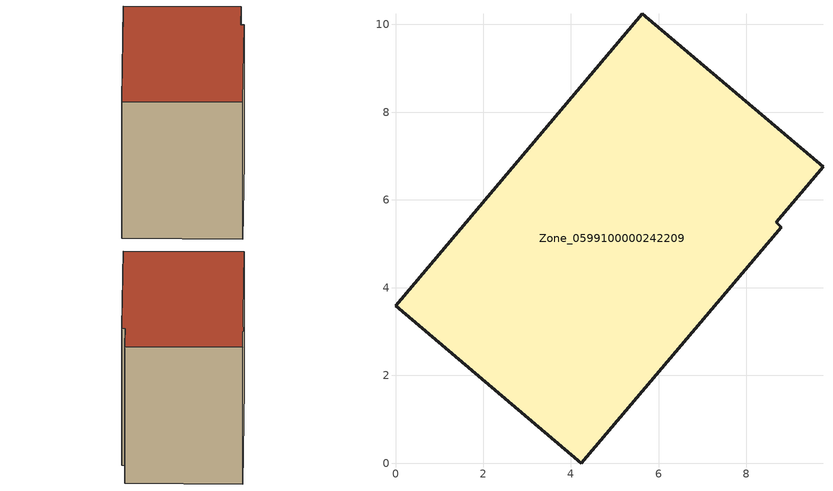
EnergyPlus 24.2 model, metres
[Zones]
Zone_0599100000242209
 floor ground (C_G): 0,3.59 5.63,10.24 9.74,6.76 8.67,5.49 8.79,5.38 4.23,0 z0
 wall outside (C_F): 4.23,0 8.79,5.38 8.67,5.49 9.74,6.76 5.63,10.24 0,3.59 4.23,0 z0:7.24
 roof outside (C_R): 5.63,10.24 0,3.59 4.23,0 8.79,5.38 8.67,5.49 9.74,6.76 z7.24
[BUILDING]
Pand.0599100000242209: North Axis=0; Terrain=City; Loads Convergence Tolerance Value=0.04; Temperature Convergence Tolerance Value=0.4; Solar Distribution=FullExterior; Maximum Number of Warmup Days=25; Minimum Number of Warmup Days=1
[Site:Location]
Rotterdam.The.Hague.AP_ZH_NLD Design_Conditions: Latitude=51.96; Longitude=4.45; Time Zone=1; Elevation=-4.5
[SITE:GROUNDTEMPERATURE:BUILDINGSURFACE]
18, 18, 18, 18, 18, 18, 18, 18, 18, 18, 18, 18
[MATERIAL] Thermal Absorptance=0.9; Solar Absorptance=0.7; Visible Absorptance=0.7
Name | Roughness | Thickness | Conductivity | Density | Specific Heat
G.TC.1946 | MediumSmooth | 0.15 | 1 | 540 | 1210
F.TC.1946 | Rough | 0.3 | 0.857143 | 1920 | 840
R.TC.1946 | MediumRough | 0.2 | 0.909091 | 1500 | 1000
[CONSTRUCTION]
C_G: G.TC.1946
C_F: F.TC.1946
C_R: R.TC.1946
[ZONE]
Zone_0599100000242209: Type=1; Multiplier=1; Ceiling Height=Autocalculate; Volume=Autocalculate; Floor Area=autocalculate; Part of Total Floor Area=Yes
[ZONEINFILTRATION:DESIGNFLOWRATE]
Infil_Zone_0599100000242209: Zone or ZoneList or Space or SpaceList=Zone_0599100000242209; Schedule=AlwaysOn; Design Flow Rate Calculation Method=Flow/Area; Flow Rate per Floor Area=0.003; Constant Term Coefficient=1; Temperature Term Coefficient=0; Velocity Term Coefficient=0; Velocity Squared Term Coefficient=0
[HVACTEMPLATE:ZONE:IDEALLOADSAIRSYSTEM]
Zone_0599100000242209: Maximum Heating Supply Air Temperature=50; Minimum Cooling Supply Air Temperature=13; Maximum Heating Supply Air Humidity Ratio=0.0156; Minimum Cooling Supply Air Humidity Ratio=0.0077; Heating Limit=NoLimit; Cooling Limit=NoLimit; Dehumidification Control Type=ConstantSensibleHeatRatio; Cooling Sensible Heat Ratio=0.7; Dehumidification Setpoint=60; Humidification Control Type=None; Humidification Setpoint=30; Outdoor Air Method=None; Outdoor Air Flow Rate per Person=0.00944; Outdoor Air Flow Rate per Zone Floor Area=0; Outdoor Air Flow Rate per Zone=0; Demand Controlled Ventilation Type=None; Outdoor Air Economizer Type=NoEconomizer; Heat Recovery Type=None; Sensible Heat Recovery Effectiveness=0.7; Latent Heat Recovery Effectiveness=0.65
[ZONECONTROL:THERMOSTAT]
ThermostatControl_Zone_0599100000242209: Zone or ZoneList=Zone_0599100000242209; Control Type Schedule=DualSetpointControlType; Control 1=Thermostat_Zone_0599100000242209; Temperature Difference Between Cutout And Setpoint=0
[THERMOSTATSETPOINT:DUALSETPOINT]
Thermostat_Zone_0599100000242209: Heating Setpoint Temperature Schedule=HeatingSetpoint_Zone_0599100000242209; Cooling Setpoint Temperature Schedule=CoolingSetpoint_Zone_0599100000242209
[SCHEDULE:COMPACT]
HeatingSetpoint_Zone_0599100000242209: Through: 12/31, For: AllDays, Until: 24:00, 21
CoolingSetpoint_Zone_0599100000242209: Through: 12/31, For: AllDays, Until: 24:00, 24
DualSetpointControlType: Through: 12/31, For: AllDays, Until: 24:00, 4
AlwaysOn: Through: 12/31, For: AllDays, Until: 24:00, 1
